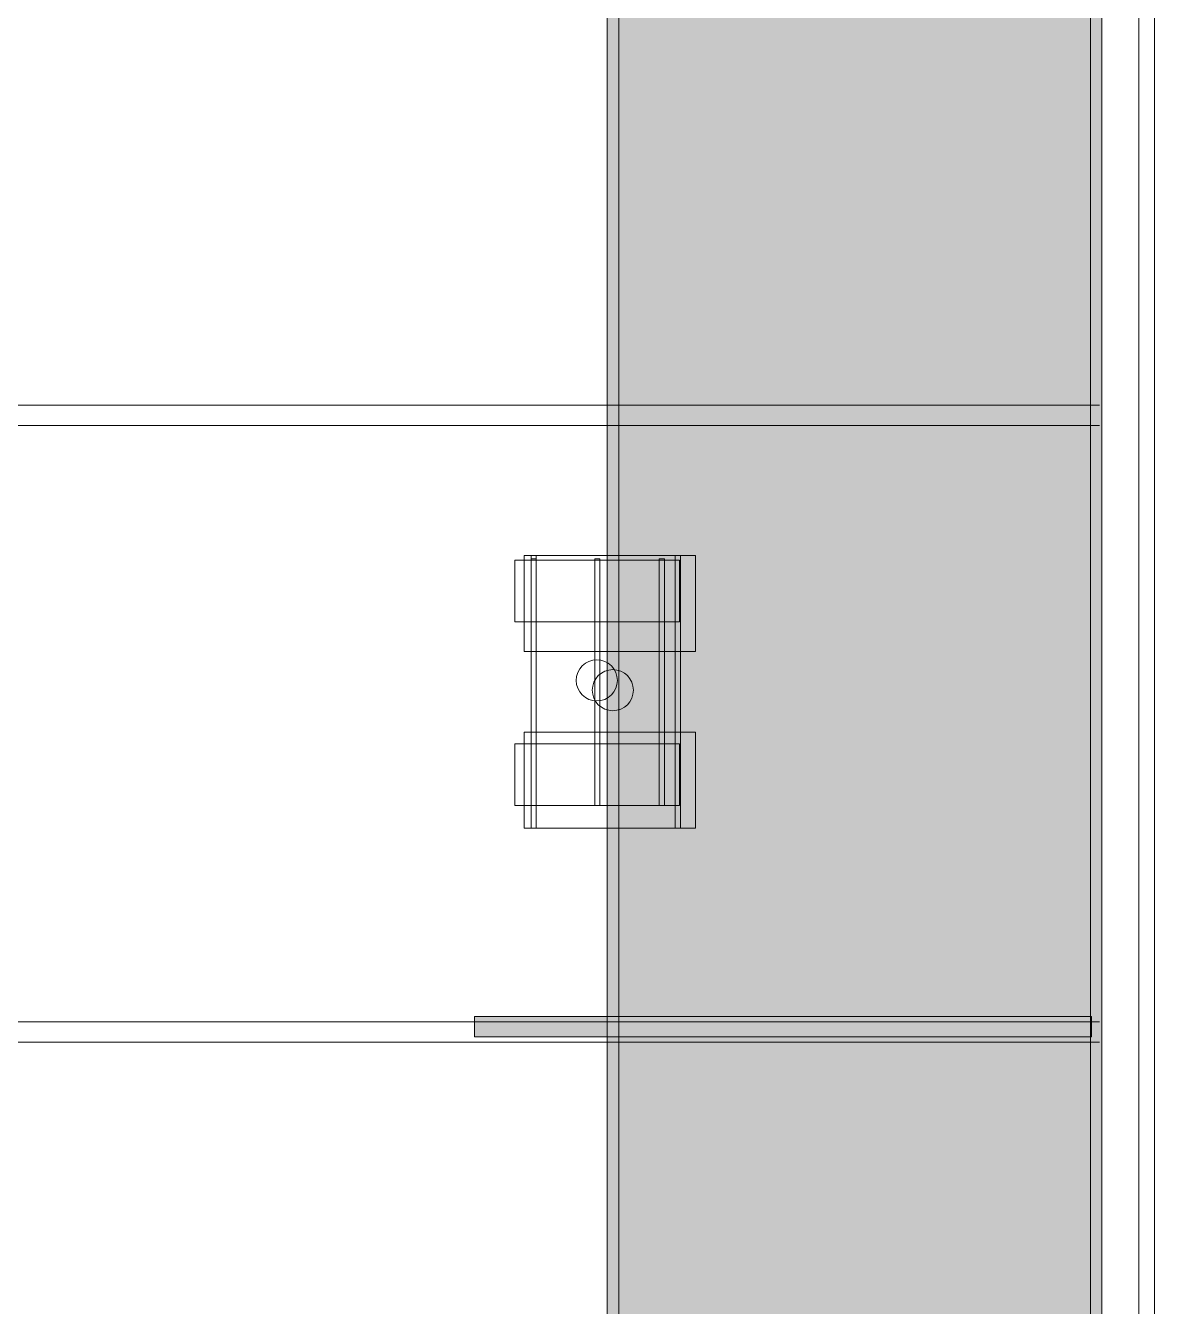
# Model space of a CAD drawing. Header units: inches. Extents: x -10671 to 1761, y -674 to 7170.
# Drawn here: x -2865.3 to -2536, y 1918 to 2291.8 of the extents above; entities that cross this region are included whole.
import ezdxf

# ---------------------------------------------------------------- set-up
doc = ezdxf.new("R2010")
doc.units = ezdxf.units.IN
doc.header["$LTSCALE"] = 19.2
doc.header["$MEASUREMENT"] = 0
for name, color, linetype, lineweight, true_color in [('PDF', 6, 'Continuous', 5, 0xff00ff), ('Venue-Airwall Closed', 7, 'Continuous', 5, 0x000000), ('Venue-Ceiling-HVAC', 7, 'Continuous', 5, 0xbbbbbb), ('Venue-Ceiling-Obstructions', 7, 'Continuous', 5, 0xdd0000), ('Venue-NO HANG ZONE', 7, 'Continuous', 15, 0xdd0000), ('Venue-Rigging Steel-High', 7, 'Continuous', 5, 0x800000)]:
    doc.layers.add(name, color=color, linetype=linetype, lineweight=lineweight, true_color=true_color)
doc.layers.add('Venue-Ceiling-Lights', color=7, linetype='Continuous', lineweight=5)

# ---------------------------------------------------------------- blocks, each defined once
blk = doc.blocks.new('Airhandler 1 H_2 (2D)')
at = {"layer": 'Venue-Ceiling-HVAC', "linetype": 'Continuous', "lineweight": 0, "true_color": 0xbbbbbb}
for points in [[(256.79, 90), (262.79, 90), (262.79, -90), (256.79, -90)], [(-997.5, 51.33), (997.5, 51.33), (997.5, -89.67), (-997.5, -89.67)]]:
    blk.add_hatch(color=9, dxfattribs=at).paths.add_polyline_path(points)
at = {"layer": 'Venue-Ceiling-HVAC', "flags": 128}
for points in [[(256.79, 90), (262.79, 90), (262.79, -90), (256.79, -90)], [(-997.5, 51.33), (997.5, 51.33), (997.5, -89.67), (-997.5, -89.67)]]:
    blk.add_lwpolyline(points, close=True, dxfattribs=at)
blk = doc.blocks.new('Group-1402-1')
at = {"layer": 'PDF'}
for points, invisible_edges in [([(-2703.65, 2104, 398), (-2700.96, 2106.21, 398), (-2698.66, 2106.66, 398), (-2703.65, 2104, 398)], 15), ([(-2703.65, 2097.33, 398), (-2703.65, 2104, 398), (-2698.66, 2106.66, 398), (-2703.65, 2097.33, 398)], 15), ([(-2703.65, 2097.33, 398), (-2698.66, 2106.66, 398), (-2692.77, 2101.83, 398), (-2703.65, 2097.33, 398)], 15), ([(-2698.66, 2106.66, 388), (-2700.96, 2106.21, 388), (-2703.65, 2104, 388), (-2698.66, 2106.66, 388)], 15), ([(-2701.99, 2095.67, 388), (-2698.66, 2106.66, 388), (-2703.65, 2104, 388), (-2701.99, 2095.67, 388)], 15), ([(-2703.65, 2104, 398), (-2702.9, 2104.9, 398), (-2700.96, 2106.21, 398), (-2703.65, 2104, 398)], 14), ([(-2700.96, 2106.21, 388), (-2702.9, 2104.9, 388), (-2703.65, 2104, 388), (-2700.96, 2106.21, 388)], 13), ([(-2702.9, 2104.9, 398), (-2701.99, 2105.65, 398), (-2700.96, 2106.21, 398), (-2702.9, 2104.9, 398)], 12), ([(-2700.96, 2106.21, 388), (-2701.99, 2105.65, 388), (-2702.9, 2104.9, 388), (-2700.96, 2106.21, 388)], 12), ([(-2701.99, 2095.67, 388), (-2693.67, 2097.33, 388), (-2698.66, 2106.66, 388), (-2701.99, 2095.67, 388)], 15), ([(-2700.96, 2106.21, 398), (-2699.83, 2106.55, 398), (-2698.66, 2106.66, 398), (-2700.96, 2106.21, 398)], 12), ([(-2698.66, 2106.66, 388), (-2699.83, 2106.55, 388), (-2700.96, 2106.21, 388), (-2698.66, 2106.66, 388)], 12), ([(-2698.66, 2106.66, 398), (-2697.49, 2106.55, 398), (-2696.36, 2106.21, 398), (-2698.66, 2106.66, 398)], 12), ([(-2698.66, 2106.66, 398), (-2696.36, 2106.21, 398), (-2694.42, 2104.9, 398), (-2698.66, 2106.66, 398)], 15), ([(-2698.66, 2106.66, 398), (-2694.42, 2104.9, 398), (-2692.77, 2101.83, 398), (-2698.66, 2106.66, 398)], 15), ([(-2696.36, 2106.21, 388), (-2697.49, 2106.55, 388), (-2698.66, 2106.66, 388), (-2696.36, 2106.21, 388)], 12), ([(-2694.42, 2104.9, 388), (-2696.36, 2106.21, 388), (-2698.66, 2106.66, 388), (-2694.42, 2104.9, 388)], 15), ([(-2692.77, 2101.83, 388), (-2694.42, 2104.9, 388), (-2698.66, 2106.66, 388), (-2692.77, 2101.83, 388)], 15), ([(-2693.67, 2097.33, 388), (-2692.77, 2101.83, 388), (-2698.66, 2106.66, 388), (-2693.67, 2097.33, 388)], 15), ([(-2696.36, 2106.21, 398), (-2695.33, 2105.65, 398), (-2694.42, 2104.9, 398), (-2696.36, 2106.21, 398)], 12), ([(-2694.42, 2104.9, 388), (-2695.33, 2105.65, 388), (-2696.36, 2106.21, 388), (-2694.42, 2104.9, 388)], 12), ([(-2694.42, 2104.9, 398), (-2693.67, 2104, 398), (-2692.77, 2101.83, 398), (-2694.42, 2104.9, 398)], 14), ([(-2692.77, 2101.83, 388), (-2693.67, 2104, 388), (-2694.42, 2104.9, 388), (-2692.77, 2101.83, 388)], 13), ([(-2704.66, 2100.66, 398), (-2704.54, 2101.83, 398), (-2703.65, 2104, 398), (-2704.66, 2100.66, 398)], 14), ([(-2703.65, 2097.33, 398), (-2704.66, 2100.66, 398), (-2703.65, 2104, 398), (-2703.65, 2097.33, 398)], 15), ([(-2703.65, 2104, 388), (-2704.54, 2101.83, 388), (-2704.66, 2100.66, 388), (-2703.65, 2104, 388)], 13), ([(-2703.65, 2104, 388), (-2704.66, 2100.66, 388), (-2701.99, 2095.67, 388), (-2703.65, 2104, 388)], 15), ([(-2704.54, 2101.83, 398), (-2704.2, 2102.96, 398), (-2703.65, 2104, 398), (-2704.54, 2101.83, 398)], 12), ([(-2703.65, 2104, 388), (-2704.2, 2102.96, 388), (-2704.54, 2101.83, 388), (-2703.65, 2104, 388)], 12), ([(-2692.77, 2101.83, 398), (-2698.66, 2094.66, 398), (-2703.65, 2097.33, 398), (-2692.77, 2101.83, 398)], 15), ([(-2692.77, 2101.83, 398), (-2693.67, 2097.33, 398), (-2698.66, 2094.66, 398), (-2692.77, 2101.83, 398)], 15), ([(-2693.67, 2104, 398), (-2693.12, 2102.96, 398), (-2692.77, 2101.83, 398), (-2693.67, 2104, 398)], 12), ([(-2692.77, 2101.83, 388), (-2693.12, 2102.96, 388), (-2693.67, 2104, 388), (-2692.77, 2101.83, 388)], 12), ([(-2692.77, 2101.83, 398), (-2692.77, 2099.49, 398), (-2693.67, 2097.33, 398), (-2692.77, 2101.83, 398)], 15), ([(-2693.67, 2097.33, 388), (-2692.77, 2099.49, 388), (-2692.77, 2101.83, 388), (-2693.67, 2097.33, 388)], 15), ([(-2692.77, 2101.83, 398), (-2692.66, 2100.66, 398), (-2692.77, 2099.49, 398), (-2692.77, 2101.83, 398)], 12), ([(-2692.77, 2099.49, 388), (-2692.66, 2100.66, 388), (-2692.77, 2101.83, 388), (-2692.77, 2099.49, 388)], 12), ([(-2704.2, 2098.37, 398), (-2704.54, 2099.49, 398), (-2704.66, 2100.66, 398), (-2704.2, 2098.37, 398)], 12), ([(-2703.65, 2097.33, 398), (-2704.2, 2098.37, 398), (-2704.66, 2100.66, 398), (-2703.65, 2097.33, 398)], 14), ([(-2704.66, 2100.66, 388), (-2704.54, 2099.49, 388), (-2704.2, 2098.37, 388), (-2704.66, 2100.66, 388)], 12), ([(-2704.66, 2100.66, 388), (-2704.2, 2098.37, 388), (-2703.65, 2097.33, 388), (-2704.66, 2100.66, 388)], 13), ([(-2704.66, 2100.66, 388), (-2703.65, 2097.33, 388), (-2701.99, 2095.67, 388), (-2704.66, 2100.66, 388)], 15), ([(-2701.99, 2095.67, 398), (-2702.9, 2096.42, 398), (-2703.65, 2097.33, 398), (-2701.99, 2095.67, 398)], 12), ([(-2698.66, 2094.66, 398), (-2701.99, 2095.67, 398), (-2703.65, 2097.33, 398), (-2698.66, 2094.66, 398)], 15), ([(-2703.65, 2097.33, 388), (-2702.9, 2096.42, 388), (-2701.99, 2095.67, 388), (-2703.65, 2097.33, 388)], 12), ([(-2701.99, 2095.67, 388), (-2698.66, 2094.66, 388), (-2693.67, 2097.33, 388), (-2701.99, 2095.67, 388)], 15), ([(-2693.67, 2097.33, 398), (-2696.36, 2095.12, 398), (-2698.66, 2094.66, 398), (-2693.67, 2097.33, 398)], 15), ([(-2698.66, 2094.66, 388), (-2696.36, 2095.12, 388), (-2693.67, 2097.33, 388), (-2698.66, 2094.66, 388)], 15), ([(-2693.67, 2097.33, 398), (-2694.42, 2096.42, 398), (-2696.36, 2095.12, 398), (-2693.67, 2097.33, 398)], 14), ([(-2696.36, 2095.12, 388), (-2694.42, 2096.42, 388), (-2693.67, 2097.33, 388), (-2696.36, 2095.12, 388)], 13), ([(-2692.77, 2099.49, 398), (-2693.12, 2098.37, 398), (-2693.67, 2097.33, 398), (-2692.77, 2099.49, 398)], 12), ([(-2693.67, 2097.33, 388), (-2693.12, 2098.37, 388), (-2692.77, 2099.49, 388), (-2693.67, 2097.33, 388)], 12), ([(-2699.83, 2094.78, 398), (-2700.96, 2095.12, 398), (-2701.99, 2095.67, 398), (-2699.83, 2094.78, 398)], 12), ([(-2698.66, 2094.66, 398), (-2699.83, 2094.78, 398), (-2701.99, 2095.67, 398), (-2698.66, 2094.66, 398)], 14), ([(-2701.99, 2095.67, 388), (-2700.96, 2095.12, 388), (-2699.83, 2094.78, 388), (-2701.99, 2095.67, 388)], 12), ([(-2701.99, 2095.67, 388), (-2699.83, 2094.78, 388), (-2698.66, 2094.66, 388), (-2701.99, 2095.67, 388)], 13), ([(-2696.36, 2095.12, 398), (-2697.49, 2094.78, 398), (-2698.66, 2094.66, 398), (-2696.36, 2095.12, 398)], 12), ([(-2698.66, 2094.66, 388), (-2697.49, 2094.78, 388), (-2696.36, 2095.12, 388), (-2698.66, 2094.66, 388)], 12), ([(-2694.42, 2096.42, 398), (-2695.33, 2095.67, 398), (-2696.36, 2095.12, 398), (-2694.42, 2096.42, 398)], 12), ([(-2696.36, 2095.12, 388), (-2695.33, 2095.67, 388), (-2694.42, 2096.42, 388), (-2696.36, 2095.12, 388)], 12)]:
    blk.add_3dface(points, dxfattribs=dict(at, invisible_edges=invisible_edges))
for points in [[(-2703.65, 2104, 388), (-2703.65, 2104, 398), (-2702.9, 2104.9, 398), (-2702.9, 2104.9, 388)], [(-2702.9, 2104.9, 388), (-2702.9, 2104.9, 398), (-2701.99, 2105.65, 398), (-2701.99, 2105.65, 388)], [(-2701.99, 2105.65, 388), (-2701.99, 2105.65, 398), (-2700.96, 2106.21, 398), (-2700.96, 2106.21, 388)], [(-2700.96, 2106.21, 388), (-2700.96, 2106.21, 398), (-2699.83, 2106.55, 398), (-2699.83, 2106.55, 388)], [(-2699.83, 2106.55, 388), (-2699.83, 2106.55, 398), (-2698.66, 2106.66, 398), (-2698.66, 2106.66, 388)], [(-2698.66, 2106.66, 388), (-2698.66, 2106.66, 398), (-2697.49, 2106.55, 398), (-2697.49, 2106.55, 388)], [(-2697.49, 2106.55, 388), (-2697.49, 2106.55, 398), (-2696.36, 2106.21, 398), (-2696.36, 2106.21, 388)], [(-2696.36, 2106.21, 388), (-2696.36, 2106.21, 398), (-2695.33, 2105.65, 398), (-2695.33, 2105.65, 388)], [(-2695.33, 2105.65, 388), (-2695.33, 2105.65, 398), (-2694.42, 2104.9, 398), (-2694.42, 2104.9, 388)], [(-2694.42, 2104.9, 388), (-2694.42, 2104.9, 398), (-2693.67, 2104, 398), (-2693.67, 2104, 388)], [(-2704.66, 2100.66, 388), (-2704.66, 2100.66, 398), (-2704.54, 2101.83, 398), (-2704.54, 2101.83, 388)], [(-2704.54, 2101.83, 388), (-2704.54, 2101.83, 398), (-2704.2, 2102.96, 398), (-2704.2, 2102.96, 388)], [(-2704.2, 2102.96, 388), (-2704.2, 2102.96, 398), (-2703.65, 2104, 398), (-2703.65, 2104, 388)], [(-2693.67, 2104, 388), (-2693.67, 2104, 398), (-2693.12, 2102.96, 398), (-2693.12, 2102.96, 388)], [(-2693.12, 2102.96, 388), (-2693.12, 2102.96, 398), (-2692.77, 2101.83, 398), (-2692.77, 2101.83, 388)], [(-2692.77, 2101.83, 388), (-2692.77, 2101.83, 398), (-2692.66, 2100.66, 398), (-2692.66, 2100.66, 388)], [(-2704.54, 2099.49, 388), (-2704.54, 2099.49, 398), (-2704.66, 2100.66, 398), (-2704.66, 2100.66, 388)], [(-2704.2, 2098.37, 388), (-2704.2, 2098.37, 398), (-2704.54, 2099.49, 398), (-2704.54, 2099.49, 388)], [(-2703.65, 2097.33, 388), (-2703.65, 2097.33, 398), (-2704.2, 2098.37, 398), (-2704.2, 2098.37, 388)], [(-2702.9, 2096.42, 388), (-2702.9, 2096.42, 398), (-2703.65, 2097.33, 398), (-2703.65, 2097.33, 388)], [(-2693.67, 2097.33, 388), (-2693.67, 2097.33, 398), (-2694.42, 2096.42, 398), (-2694.42, 2096.42, 388)], [(-2693.12, 2098.37, 388), (-2693.12, 2098.37, 398), (-2693.67, 2097.33, 398), (-2693.67, 2097.33, 388)], [(-2692.77, 2099.49, 388), (-2692.77, 2099.49, 398), (-2693.12, 2098.37, 398), (-2693.12, 2098.37, 388)], [(-2692.66, 2100.66, 388), (-2692.66, 2100.66, 398), (-2692.77, 2099.49, 398), (-2692.77, 2099.49, 388)], [(-2701.99, 2095.67, 388), (-2701.99, 2095.67, 398), (-2702.9, 2096.42, 398), (-2702.9, 2096.42, 388)], [(-2700.96, 2095.12, 388), (-2700.96, 2095.12, 398), (-2701.99, 2095.67, 398), (-2701.99, 2095.67, 388)], [(-2699.83, 2094.78, 388), (-2699.83, 2094.78, 398), (-2700.96, 2095.12, 398), (-2700.96, 2095.12, 388)], [(-2698.66, 2094.66, 388), (-2698.66, 2094.66, 398), (-2699.83, 2094.78, 398), (-2699.83, 2094.78, 388)], [(-2697.49, 2094.78, 388), (-2697.49, 2094.78, 398), (-2698.66, 2094.66, 398), (-2698.66, 2094.66, 388)], [(-2696.36, 2095.12, 388), (-2696.36, 2095.12, 398), (-2697.49, 2094.78, 398), (-2697.49, 2094.78, 388)], [(-2695.33, 2095.67, 388), (-2695.33, 2095.67, 398), (-2696.36, 2095.12, 398), (-2696.36, 2095.12, 388)], [(-2694.42, 2096.42, 388), (-2694.42, 2096.42, 398), (-2695.33, 2095.67, 398), (-2695.33, 2095.67, 388)]]:
    blk.add_3dface(points, dxfattribs=at)
blk = doc.blocks.new('Group-1403-1')
at = {"layer": 'PDF'}
for points in [[(-2722.53, 2135.77, 393.91), (-2722.53, 2135.77, 397.91), (-2674.53, 2135.77, 397.91), (-2674.53, 2135.77, 393.91)], [(-2722.53, 2117.77, 393.91), (-2722.53, 2117.77, 397.91), (-2722.53, 2135.77, 397.91), (-2722.53, 2135.77, 393.91)], [(-2674.53, 2135.77, 397.91), (-2722.53, 2135.77, 397.91), (-2722.53, 2117.77, 397.91), (-2674.53, 2117.77, 397.91)], [(-2674.53, 2117.77, 393.91), (-2722.53, 2117.77, 393.91), (-2722.53, 2135.77, 393.91), (-2674.53, 2135.77, 393.91)], [(-2674.53, 2135.77, 393.91), (-2674.53, 2135.77, 397.91), (-2674.53, 2117.77, 397.91), (-2674.53, 2117.77, 393.91)], [(-2674.53, 2117.77, 393.91), (-2674.53, 2117.77, 397.91), (-2722.53, 2117.77, 397.91), (-2722.53, 2117.77, 393.91)]]:
    blk.add_3dface(points, dxfattribs=at)
blk = doc.blocks.new('Group-1404-1')
at = {"layer": 'PDF'}
for points in [[(-2680.43, 2136.16, 397.97), (-2680.43, 2136.16, 398.97), (-2678.93, 2136.16, 398.97), (-2678.93, 2136.16, 397.97)], [(-2680.43, 2064.16, 397.97), (-2680.43, 2064.16, 398.97), (-2680.43, 2136.16, 398.97), (-2680.43, 2136.16, 397.97)], [(-2678.93, 2136.16, 398.97), (-2680.43, 2136.16, 398.97), (-2680.43, 2064.16, 398.97), (-2678.93, 2064.16, 398.97)], [(-2678.93, 2064.16, 397.97), (-2680.43, 2064.16, 397.97), (-2680.43, 2136.16, 397.97), (-2678.93, 2136.16, 397.97)], [(-2678.93, 2136.16, 397.97), (-2678.93, 2136.16, 398.97), (-2678.93, 2064.16, 398.97), (-2678.93, 2064.16, 397.97)], [(-2678.93, 2064.16, 397.97), (-2678.93, 2064.16, 398.97), (-2680.43, 2064.16, 398.97), (-2680.43, 2064.16, 397.97)]]:
    blk.add_3dface(points, dxfattribs=at)
blk = doc.blocks.new('Group-1405-1')
at = {"layer": 'PDF'}
for points in [[(-2699.25, 2136.16, 397.97), (-2699.25, 2136.16, 398.97), (-2697.75, 2136.16, 398.97), (-2697.75, 2136.16, 397.97)], [(-2699.25, 2064.16, 397.97), (-2699.25, 2064.16, 398.97), (-2699.25, 2136.16, 398.97), (-2699.25, 2136.16, 397.97)], [(-2697.75, 2136.16, 398.97), (-2699.25, 2136.16, 398.97), (-2699.25, 2064.16, 398.97), (-2697.75, 2064.16, 398.97)], [(-2697.75, 2064.16, 397.97), (-2699.25, 2064.16, 397.97), (-2699.25, 2136.16, 397.97), (-2697.75, 2136.16, 397.97)], [(-2697.75, 2136.16, 397.97), (-2697.75, 2136.16, 398.97), (-2697.75, 2064.16, 398.97), (-2697.75, 2064.16, 397.97)], [(-2697.75, 2064.16, 397.97), (-2697.75, 2064.16, 398.97), (-2699.25, 2064.16, 398.97), (-2699.25, 2064.16, 397.97)]]:
    blk.add_3dface(points, dxfattribs=at)
blk = doc.blocks.new('Group-1406-1')
at = {"layer": 'PDF'}
for points in [[(-2717.85, 2136.16, 397.97), (-2717.85, 2136.16, 398.97), (-2716.35, 2136.16, 398.97), (-2716.35, 2136.16, 397.97)], [(-2717.85, 2064.16, 397.97), (-2717.85, 2064.16, 398.97), (-2717.85, 2136.16, 398.97), (-2717.85, 2136.16, 397.97)], [(-2716.35, 2136.16, 398.97), (-2717.85, 2136.16, 398.97), (-2717.85, 2064.16, 398.97), (-2716.35, 2064.16, 398.97)], [(-2716.35, 2064.16, 397.97), (-2717.85, 2064.16, 397.97), (-2717.85, 2136.16, 397.97), (-2716.35, 2136.16, 397.97)], [(-2716.35, 2136.16, 397.97), (-2716.35, 2136.16, 398.97), (-2716.35, 2064.16, 398.97), (-2716.35, 2064.16, 397.97)], [(-2716.35, 2064.16, 397.97), (-2716.35, 2064.16, 398.97), (-2717.85, 2064.16, 398.97), (-2717.85, 2064.16, 397.97)]]:
    blk.add_3dface(points, dxfattribs=at)
blk = doc.blocks.new('Group-1407-1')
at = {"layer": 'PDF'}
for points in [[(-2722.53, 2082.14, 393.91), (-2722.53, 2082.14, 397.91), (-2674.53, 2082.14, 397.91), (-2674.53, 2082.14, 393.91)], [(-2722.53, 2064.14, 393.91), (-2722.53, 2064.14, 397.91), (-2722.53, 2082.14, 397.91), (-2722.53, 2082.14, 393.91)], [(-2674.53, 2082.14, 397.91), (-2722.53, 2082.14, 397.91), (-2722.53, 2064.14, 397.91), (-2674.53, 2064.14, 397.91)], [(-2674.53, 2064.14, 393.91), (-2722.53, 2064.14, 393.91), (-2722.53, 2082.14, 393.91), (-2674.53, 2082.14, 393.91)], [(-2674.53, 2082.14, 393.91), (-2674.53, 2082.14, 397.91), (-2674.53, 2064.14, 397.91), (-2674.53, 2064.14, 393.91)], [(-2674.53, 2064.14, 393.91), (-2674.53, 2064.14, 397.91), (-2722.53, 2064.14, 397.91), (-2722.53, 2064.14, 393.91)]]:
    blk.add_3dface(points, dxfattribs=at)
blk = doc.blocks.new('Group-1408-1')
at = {"layer": 'PDF'}
for name in ['Group-1403-1', 'Group-1406-1', 'Group-1405-1', 'Group-1404-1', 'Group-1402-1', 'Group-1407-1']:
    blk.add_blockref(name, (0, 0), dxfattribs=at)
blk = doc.blocks.new('Group-2746-1')
at = {"layer": 'Venue-Ceiling-Lights', "color": 7, "linetype": 'Continuous', "lineweight": 5, "flags": 128}
for points in [[(-2719.9, 2137.1), (-2669.9, 2137.1), (-2669.9, 2109.1), (-2719.9, 2109.1)], [(-2717.84, 2137.1), (-2716.34, 2137.1), (-2716.34, 2057.51), (-2717.84, 2057.51)], [(-2675.75, 2137.1), (-2674.25, 2137.1), (-2674.25, 2057.51), (-2675.75, 2057.51)], [(-2719.9, 2085.51), (-2669.9, 2085.51), (-2669.9, 2057.51), (-2719.9, 2057.51)]]:
    blk.add_lwpolyline(points, close=True, dxfattribs=at)
at = {"layer": 'Venue-Ceiling-Lights', "color": 7, "linetype": 'Continuous', "lineweight": 5}
blk.add_circle((-2693.98, 2097.81), 6, dxfattribs=at)

msp = doc.modelspace()

# ---------------------------------------------------------------- hatches: boundary and pattern name
at = {"layer": 'Venue-Ceiling-Obstructions', "linetype": 'Continuous', "lineweight": 0}
msp.add_hatch(color=255, dxfattribs=at).paths.add_polyline_path([(-2692.27, 2734.68), (-2551.27, 2734.68), (-2551.27, 739.68), (-2692.27, 739.68)])

# ---------------------------------------------------------------- linework, layer by layer
at = {"layer": 'Venue-Airwall Closed'}
for p, q in [((-2540.5, 2519.3), (-2540.49, 756.3)), ((-2536, 2519.3), (-2535.99, 756.3))]:
    msp.add_line(p, q, dxfattribs=at)
at = {"layer": 'Venue-Ceiling-Obstructions', "flags": 128}
msp.add_lwpolyline([(-2692.27, 2734.68), (-2551.27, 2734.68), (-2551.27, 739.68), (-2692.27, 739.68)], close=True, dxfattribs=at)
at = {"layer": 'Venue-Rigging Steel-High'}
for p, q in [((-3975.08, 2181.04), (-2552.03, 2181.04)), ((-3975.08, 2175.04), (-2552.03, 2175.04)), ((-3975.08, 2001.04), (-2552.03, 2001.04)), ((-3975.08, 1995.04), (-2552.03, 1995.04))]:
    msp.add_line(p, q, dxfattribs=at)

# ---------------------------------------------------------------- block references
at = {"layer": 'PDF'}
msp.add_blockref('Group-1408-1', (0, 0), dxfattribs=at)
at = {"layer": 'Venue-Ceiling-Lights', "color": 7}
msp.add_blockref('Group-2746-1', (0, 0), dxfattribs=at)
at = {"layer": 'Venue-NO HANG ZONE', "rotation": 90}
msp.add_blockref('Airhandler 1 H_2 (2D)', (-2644.34, 1739.81), dxfattribs=at)

doc.saveas('drawing.dxf')
